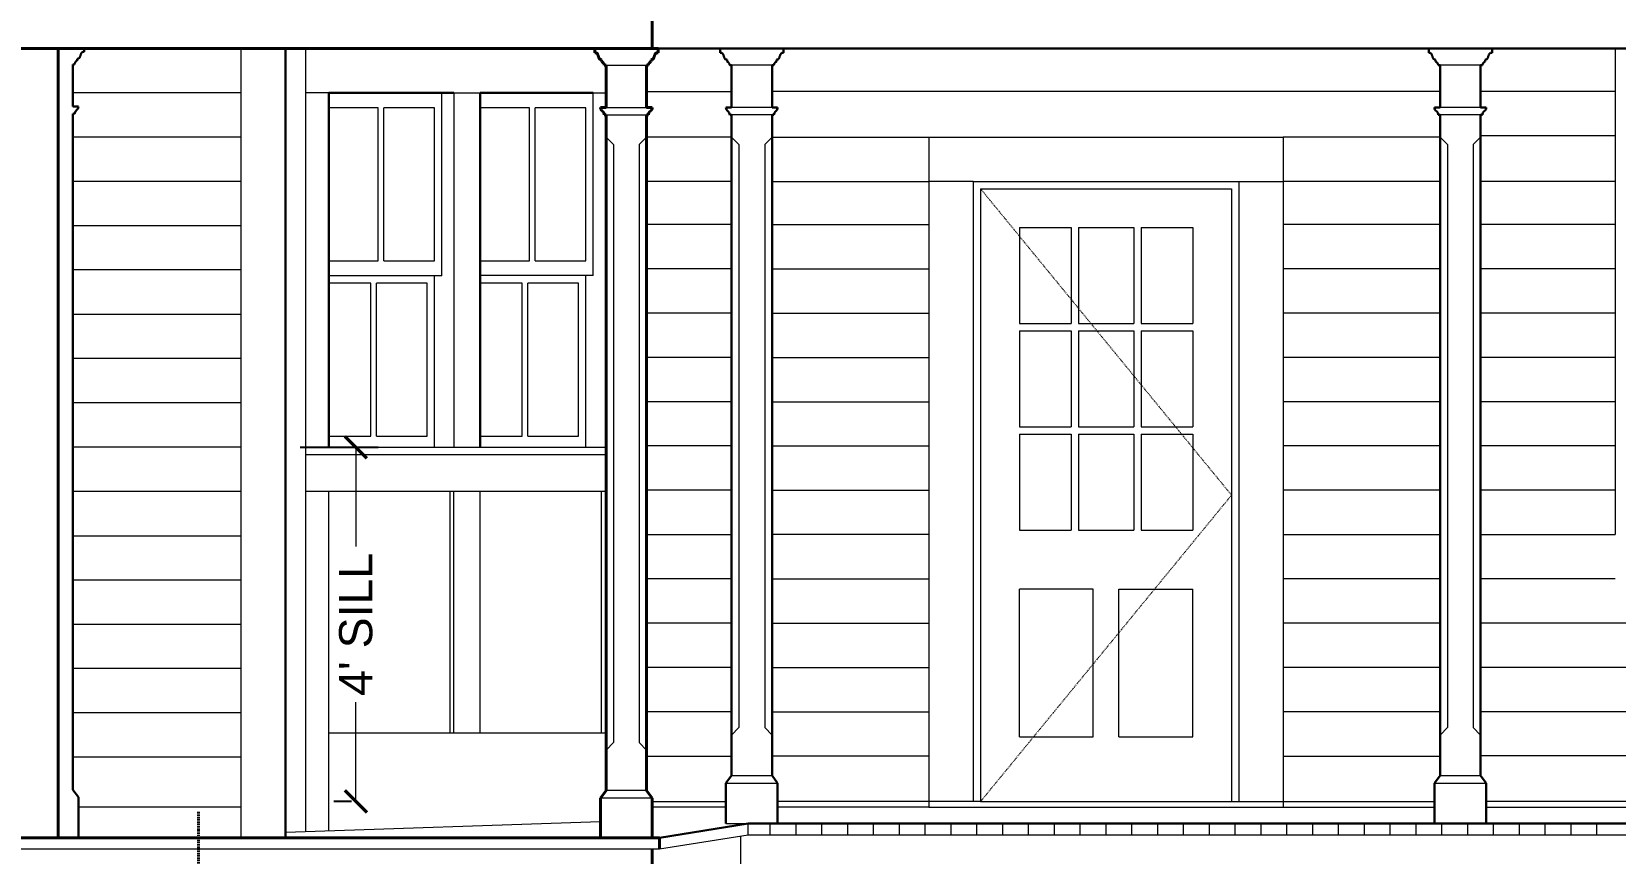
# Model space of a CAD drawing. Header units: inches. Extents: x -4969 to 16721, y 2489 to 24693.
# Drawn here: x 747.9 to 962.5, y 4898.9 to 5010.2 of the extents above; entities that cross this region are included whole.
import ezdxf

# ---------------------------------------------------------------- set-up
doc = ezdxf.new("R2010")
doc.units = ezdxf.units.IN
doc.header["$MEASUREMENT"] = 0
doc.linetypes.add('CENTER', pattern=[2, 1.25, -0.25, 0.25, -0.25])
doc.linetypes.add('DASHED2', pattern=[0.375, 0.25, -0.125])
doc.layers.get('0').update_dxf_attribs({"lineweight": 5})
for name, color, linetype, lineweight in [('1', 1, 'Continuous', 9), ('2', 6, 'Continuous', 20), ('3', 3, 'Continuous', 30), ('4', 2, 'Continuous', 40), ('A-DIMSx', 7, 'Continuous', 9), ('A-LINK', 7, 'Continuous', 40)]:
    doc.layers.add(name, color=color, linetype=linetype, lineweight=lineweight)
doc.styles.get("Standard").update_dxf_attribs({"font": 'Arial.ttf'})
doc.dimstyles.get("Standard").update_dxf_attribs({"dimtxt": 3, "dimasz": 2, "dimexe": 0.03125, "dimexo": 0.0625, "dimgap": 0.03125, "dimtad": 0, "dimtoh": 1, "dimdec": 4, "dimlfac": 0.99985, "dimzin": 0, "dimdsep": 46, "dimlunit": 4, "dimtxsty": 'Standard', "dimblk": 'ARCHTICK', "dimblk1": 'ARCHTICK', "dimblk2": 'ARCHTICK', "dimcen": 0.09, "dimclrt": 256, "dimadec": 0, "dimazin": 0, "dimtfac": 1, "dimtdec": 4, "dimtofl": 0, "dimtmove": 0, "dimatfit": 3, "dimfxl": 1, "dimtolj": 1, "dimtzin": 0, "dimarcsym": 0})

# ---------------------------------------------------------------- blocks, each defined once
blk = doc.blocks.new('Column 01 elev')
at = {"layer": '1', "ltscale": 0.25}
for p, q in [((2204.05, 5527.66), (2198.55, 5527.66)), ((2204.05, 5521.94), (2198.55, 5521.94)), ((2204.05, 5520.94), (2198.55, 5520.94)), ((2199.55, 5516.94), (2199.55, 5435.91)), ((2203.05, 5516.94), (2203.05, 5435.91)), ((2199.55, 5435.91), (2198.55, 5434.91)), ((2203.05, 5435.91), (2204.05, 5434.91)), ((2198.55, 5429.41), (2204.05, 5429.41)), ((2197.8, 5428.41), (2204.8, 5428.41))]:
    blk.add_line(p, q, dxfattribs=at)
at = {"layer": '1', "lineweight": 5, "ltscale": 0.25}
for p, q in [((2199.55, 5516.94), (2198.55, 5517.94)), ((2204.05, 5517.94), (2203.05, 5516.94))]:
    blk.add_line(p, q, dxfattribs=at)
at = {"layer": '3', "lineweight": 5, "ltscale": 0.1}
blk.add_line((2197.01, 5529.94), (2205.59, 5529.94), dxfattribs=at)
at = {"layer": '4'}
for p, q in [((2197.01, 5529.37), (2197.01, 5529.94)), ((2205.59, 5529.37), (2205.59, 5529.94)), ((2197.95, 5528.16), (2197.95, 5528.42)), ((2198.55, 5527.66), (2198.31, 5527.66)), ((2198.55, 5527.66), (2198.55, 5521.94)), ((2204.05, 5527.66), (2204.05, 5521.94)), ((2204.05, 5527.66), (2204.29, 5527.66)), ((2204.65, 5528.16), (2204.65, 5528.42)), ((2198.55, 5520.94), (2198.55, 5429.41)), ((2204.05, 5520.94), (2204.05, 5429.41)), ((2197.8, 5428.41), (2198.55, 5429.41)), ((2204.05, 5429.41), (2204.8, 5428.41)), ((2197.8, 5428.41), (2197.8, 5422.91)), ((2204.8, 5428.41), (2204.8, 5422.91))]:
    blk.add_line(p, q, dxfattribs=at)
at = {"layer": '4', "ltscale": 0.25}
for p, q in [((2198.55, 5521.94), (2197.8, 5521.94)), ((2204.05, 5521.94), (2204.8, 5521.94)), ((2198.3, 5520.94), (2198.55, 5520.94)), ((2204.3, 5520.94), (2204.05, 5520.94))]:
    blk.add_line(p, q, dxfattribs=at)
for centre, start, end in [((2198.41, 5521.93), 179.1702, 233.9599), ((2197.69, 5520.95), 359.1702, 53.9599), ((2204.91, 5520.95), 126.0401, 180.8298), ((2204.19, 5521.93), 306.0401, 0.8298)]:
    blk.add_arc(centre, 0.607, start, end, dxfattribs=at)
at = {"layer": '4'}
for points, knots in [([(2197.95, 5528.42), (2197.87, 5528.43), (2197.8, 5528.44), (2197.7, 5528.48), (2197.63, 5528.57), (2197.58, 5528.68), (2197.54, 5528.78), (2197.51, 5528.89), (2197.47, 5529), (2197.43, 5529.11), (2197.38, 5529.21), (2197.31, 5529.29), (2197.23, 5529.34), (2197.14, 5529.37), (2197.07, 5529.37), (2197.01, 5529.37)], [0.0155755, 0.0155755, 0.0155755, 0.0155755, 0.0913028, 0.1674337, 0.240804, 0.3221473, 0.4016041, 0.479934, 0.5587836, 0.63986, 0.7243935, 0.7885425, 0.8553172, 0.923465, 0.9867831, 0.9867831, 0.9867831, 0.9867831]), ([(2198.31, 5527.66), (2198.3, 5527.72), (2198.29, 5527.79), (2198.25, 5527.88), (2198.21, 5527.96), (2198.16, 5528.03), (2198.07, 5528.1), (2198, 5528.14), (2197.95, 5528.16)], [0.002479, 0.002479, 0.002479, 0.002479, 0.1892867, 0.3469333, 0.4813355, 0.6000559, 0.7825047, 0.9879342, 0.9879342, 0.9879342, 0.9879342]), ([(2204.29, 5527.66), (2204.3, 5527.72), (2204.31, 5527.79), (2204.35, 5527.88), (2204.39, 5527.96), (2204.44, 5528.03), (2204.53, 5528.1), (2204.6, 5528.14), (2204.65, 5528.16)], [0.002479, 0.002479, 0.002479, 0.002479, 0.1892867, 0.3469333, 0.4813355, 0.6000559, 0.7825047, 0.9879342, 0.9879342, 0.9879342, 0.9879342]), ([(2204.65, 5528.42), (2204.72, 5528.43), (2204.8, 5528.44), (2204.9, 5528.48), (2204.97, 5528.57), (2205.02, 5528.68), (2205.06, 5528.78), (2205.09, 5528.89), (2205.13, 5529), (2205.17, 5529.11), (2205.22, 5529.21), (2205.29, 5529.29), (2205.37, 5529.34), (2205.46, 5529.37), (2205.52, 5529.37), (2205.59, 5529.37)], [0.0155755, 0.0155755, 0.0155755, 0.0155755, 0.0913028, 0.1674337, 0.240804, 0.3221473, 0.4016041, 0.479934, 0.5587836, 0.63986, 0.7243935, 0.7885425, 0.8553172, 0.923465, 0.9867831, 0.9867831, 0.9867831, 0.9867831])]:
    blk.add_open_spline(points, degree=3, knots=knots, dxfattribs=at)
blk = doc.blocks.new('_ArchTick')
at = {"color": 0, "linetype": 'ByBlock', "lineweight": 0, "const_width": 0.15}
blk.add_lwpolyline([(-0.5, -0.5), (0.5, 0.5)], dxfattribs=at)
blk = doc.blocks.new('*D571')
at = {"layer": 'A-DIMSx', "color": 0, "lineweight": -2, "ltscale": 0.1, "transparency": 16777216}
for p, q in [((784.3, 4953.92), (794.83, 4953.92)), ((791.22, 4905.94), (788.83, 4905.94))]:
    blk.add_line(p, q, dxfattribs=at)
at = {"layer": 'A-DIMSx', "color": 0, "lineweight": 5, "ltscale": 0.1, "transparency": 16777216}
for p, q in [((791.83, 4953.92), (791.83, 4940.47)), ((791.83, 4905.94), (791.83, 4919.4))]:
    blk.add_line(p, q, dxfattribs=at)
at = {"layer": 'Defpoints', "color": 0, "ltscale": 0.1, "transparency": 16777216}
for p in [(782.3, 4953.92), (791.83, 4953.92), (793.22, 4905.94)]:
    blk.add_point(p, dxfattribs=at)
at = {"layer": 'A-DIMSx', "color": 0, "lineweight": 5, "ltscale": 0.1, "transparency": 16777216, "xscale": 3, "yscale": 3, "zscale": 3}
for p, rotation in [((791.83, 4953.92), 90), ((791.83, 4905.94), 270)]:
    blk.add_blockref('_ArchTick', p, dxfattribs=dict(at, rotation=rotation))
at = {"layer": 'A-DIMSx', "ltscale": 0.1, "transparency": 16777216, "insert": (791.83, 4929.93), "char_height": 4.5, "attachment_point": 5, "rotation": 90}
blk.add_mtext("\\A1;{4' SILL}", dxfattribs=at)

msp = doc.modelspace()

# ---------------------------------------------------------------- linework, layer by layer
at = {"layer": '1'}
for p, q in [((785.0523643, 4901.844713), (785.0523643, 5007.9416121)), ((962.4739672, 5007.9416121), (962.4740181, 4942.1073132)), ((788.1498721, 5001.9153044), (785.0523643, 5001.9153044)), ((805.1204349, 5001.9170199), (808.6559688, 5001.9170199)), ((823.9932027, 5001.9181227), (825.72399, 5001.9181227)), ((831.2239901, 5002.0924404), (842.723988, 5002.091785)), ((938.7239882, 5002.0969426), (848.2239884, 5002.091785)), ((962.4739671, 5002.0969426), (944.2239884, 5002.0959026)), ((794.8504868, 4999.9161621), (788.1498721, 4999.9161621)), ((794.8504868, 4979.1661621), (794.8504868, 4999.9161621)), ((802.487106, 4999.9161621), (795.6004868, 4999.9161621)), ((795.6004868, 4979.1661621), (795.6004868, 4999.9161621)), ((802.487106, 4979.1661621), (802.487106, 4999.9161621)), ((815.3565835, 4999.9178777), (808.6559688, 4999.9178777)), ((815.3565835, 4979.1678777), (815.3565835, 4999.9178777)), ((822.9932027, 4999.9178777), (816.1065835, 4999.9178777)), ((816.1065835, 4979.1678777), (816.1065835, 4999.9178777)), ((822.9932027, 4979.1678777), (822.9932027, 4999.9178777)), ((842.723988, 4995.9312123), (831.2239901, 4995.9312123)), ((848.2239883, 4995.9312123), (869.4744617, 4995.9312123)), ((869.4744617, 4995.9312123), (917.4735149, 4995.9312123)), ((869.4744617, 4995.9312123), (869.4744617, 4905.1916121)), ((917.4735149, 4995.9312123), (917.4735149, 4905.1916121)), ((938.7239882, 4995.9312123), (917.4735149, 4995.9312123)), ((962.4739671, 4996.0869013), (944.2239882, 4996.0869013)), ((842.723988, 4989.9312123), (831.2239901, 4989.9312123)), ((848.2239883, 4989.9312123), (869.4744617, 4989.9312123)), ((875.4744617, 4989.9312123), (869.4744617, 4989.9312123)), ((875.4744617, 4989.9312123), (911.4735149, 4989.9312123)), ((875.4744617, 4989.9312123), (875.4744617, 4905.9416121)), ((911.4735149, 4989.9312123), (911.4735149, 4905.9416121)), ((911.4735149, 4989.9312123), (917.4735149, 4989.9312123)), ((938.7239882, 4989.9312123), (917.4735149, 4989.9312123)), ((962.4739671, 4989.9312123), (944.2239882, 4989.9312123)), ((842.723988, 4984.0869013), (831.2239901, 4984.0869013)), ((848.2239883, 4984.0869013), (869.4744617, 4984.0869013)), ((881.7239883, 4983.6816857), (888.7239883, 4983.6816857)), ((881.7239883, 4983.6816857), (881.7239883, 4970.6816857)), ((888.7239883, 4983.6816857), (888.7239883, 4970.6816857)), ((889.7239883, 4983.6816857), (897.2239883, 4983.6816857)), ((889.7239883, 4983.6816857), (889.7239883, 4970.6816857)), ((897.2239883, 4983.6816857), (897.2239883, 4970.6816857)), ((898.2239883, 4983.6816857), (905.2239883, 4983.6816857)), ((898.2239883, 4983.6816857), (898.2239883, 4970.6816857)), ((905.2239883, 4983.6816857), (905.2239883, 4970.6816857)), ((938.7239882, 4984.0869013), (917.4735149, 4984.0869013)), ((962.4739671, 4984.0869013), (944.2239882, 4984.0869013)), ((788.1498721, 4979.1661621), (794.8504868, 4979.1661621)), ((795.6004868, 4979.1661621), (802.487106, 4979.1661621)), ((808.6559688, 4979.1678777), (815.3565835, 4979.1678777)), ((816.1065835, 4979.1678777), (822.9932027, 4979.1678777)), ((842.723988, 4978.097309), (831.2239901, 4978.097309)), ((848.2239883, 4978.097309), (869.4744617, 4978.097309)), ((938.7239882, 4978.097309), (917.4735149, 4978.097309)), ((962.4739671, 4978.097309), (944.2239882, 4978.097309)), ((793.8504868, 4976.1661621), (788.1498721, 4976.1661621)), ((793.8504868, 4955.4161621), (793.8504868, 4976.1661621)), ((801.487106, 4976.1661621), (794.6004868, 4976.1661621)), ((794.6004868, 4955.4161621), (794.6004868, 4976.1661621)), ((801.487106, 4955.4161621), (801.487106, 4976.1661621)), ((814.3565835, 4976.1678777), (808.6559688, 4976.1678777)), ((814.3565835, 4955.4178777), (814.3565835, 4976.1678777)), ((821.9932027, 4976.1678777), (815.1065835, 4976.1678777)), ((815.1065835, 4955.4178777), (815.1065835, 4976.1678777)), ((821.9932027, 4955.4178777), (821.9932027, 4976.1678777)), ((842.723988, 4972.0869013), (831.2239901, 4972.0869013)), ((848.2239883, 4972.0869013), (869.4744617, 4972.0869013)), ((938.7239882, 4972.0869013), (917.4735149, 4972.0869013)), ((962.4739671, 4972.0869013), (944.2239882, 4972.0869013)), ((881.7239883, 4970.6816857), (888.7239883, 4970.6816857)), ((881.7239883, 4969.6816857), (881.7239883, 4956.6816857)), ((881.7239883, 4969.6816857), (888.7239883, 4969.6816857)), ((888.7239883, 4969.6816857), (888.7239883, 4956.6816857)), ((889.7239883, 4970.6816857), (897.2239883, 4970.6816857)), ((889.7239883, 4969.6816857), (889.7239883, 4956.6816857)), ((889.7239883, 4969.6816857), (897.2239883, 4969.6816857)), ((897.2239883, 4969.6816857), (897.2239883, 4956.6816857)), ((898.2239883, 4970.6816857), (905.2239883, 4970.6816857)), ((898.2239883, 4969.6816857), (905.2239883, 4969.6816857)), ((898.2239883, 4969.6816857), (898.2239883, 4956.6816857)), ((905.2239883, 4969.6816857), (905.2239883, 4956.6816857)), ((842.723988, 4966.097309), (831.2239901, 4966.097309)), ((848.2239883, 4966.097309), (869.4744617, 4966.097309)), ((938.7239882, 4966.097309), (917.4735149, 4966.097309)), ((962.4739671, 4966.097309), (944.2239882, 4966.097309)), ((842.723988, 4960.097309), (831.2239901, 4960.097309)), ((848.2239883, 4960.097309), (869.4744617, 4960.097309)), ((938.7239882, 4960.097309), (917.4735149, 4960.097309)), ((962.4739671, 4960.097309), (944.2239882, 4960.097309)), ((881.7239883, 4956.6816857), (888.7239883, 4956.6816857)), ((889.7239883, 4956.6816857), (897.2239883, 4956.6816857)), ((898.2239883, 4956.6816857), (905.2239883, 4956.6816857)), ((788.1498721, 4955.4161621), (793.8504868, 4955.4161621)), ((794.6004868, 4955.4161621), (801.487106, 4955.4161621)), ((808.6559688, 4955.4178777), (814.3565835, 4955.4178777)), ((815.1065835, 4955.4178777), (821.9932027, 4955.4178777)), ((881.7239883, 4955.6816857), (888.7239883, 4955.6816857)), ((881.7239883, 4955.6816857), (881.7239883, 4942.6816857)), ((888.7239883, 4955.6816857), (888.7239883, 4942.6816857)), ((889.7239883, 4955.6816857), (897.2239883, 4955.6816857)), ((889.7239883, 4955.6816857), (889.7239883, 4942.6816857)), ((897.2239883, 4955.6816857), (897.2239883, 4942.6816857)), ((898.2239883, 4955.6816857), (905.2239883, 4955.6816857)), ((898.2239883, 4955.6816857), (898.2239883, 4942.6816857)), ((905.2239883, 4955.6816857), (905.2239883, 4942.6816857)), ((788.1498721, 4953.9213236), (785.0523643, 4953.9213216)), ((785.0523643, 4952.9213277), (825.7239902, 4952.9213277)), ((805.1204349, 4953.9220433), (808.6559688, 4953.9230368)), ((822.9932027, 4953.9230189), (825.7239902, 4953.9230189)), ((842.723988, 4954.097309), (831.2239901, 4954.097309)), ((848.2239883, 4954.097309), (869.4744617, 4954.097309)), ((938.7239882, 4954.097309), (917.4735149, 4954.097309)), ((962.4739671, 4954.097309), (944.2239882, 4954.097309)), ((842.723988, 4948.097309), (831.2239901, 4948.097309)), ((848.2239883, 4948.097309), (869.4744617, 4948.097309)), ((938.7239882, 4948.097309), (917.4735149, 4948.097309)), ((962.4739671, 4948.097309), (944.2239882, 4948.097309)), ((825.7239902, 4947.9109571), (785.0523643, 4947.9109571)), ((788.1498721, 4901.9492185), (788.1498721, 4947.9109571)), ((804.6204349, 4915.1880607), (804.6204349, 4947.9116792)), ((805.1204349, 4915.1880607), (805.1204349, 4947.9116792)), ((808.6559688, 4915.1880607), (808.6559688, 4947.9126727)), ((825.1265315, 4915.1897763), (825.1265315, 4947.9133948)), ((831.2239901, 4942.0858575), (842.723988, 4942.0864028)), ((869.4744617, 4942.0853952), (848.2239883, 4942.0864028)), ((881.7239883, 4942.6816857), (888.7239883, 4942.6816857)), ((889.7239883, 4942.6816857), (897.2239883, 4942.6816857)), ((898.2239883, 4942.6816857), (905.2239883, 4942.6816857)), ((917.4735149, 4942.0853952), (938.7239882, 4942.0864028)), ((944.2240391, 4942.1064478), (962.4740181, 4942.1073132)), ((842.723988, 4936.0958028), (831.2239901, 4936.0958028)), ((848.2239883, 4936.0958028), (869.4744617, 4936.0958028)), ((938.7239882, 4936.0958028), (917.4735149, 4936.0958028)), ((962.4739671, 4936.0869013), (944.2239882, 4936.0869013)), ((881.7239883, 4914.6816857), (881.7239883, 4934.6816857)), ((891.7239883, 4934.6816857), (881.7239883, 4934.6816857)), ((891.7239883, 4914.6816857), (891.7239883, 4934.6816857)), ((895.2239883, 4934.6816857), (905.2239883, 4934.6816857)), ((895.2239883, 4914.6816857), (895.2239883, 4934.6816857)), ((905.2239883, 4914.6816857), (905.2239883, 4934.6816857)), ((842.723988, 4930.0958028), (831.2239901, 4930.0958028)), ((848.2239883, 4930.0958028), (869.4744617, 4930.0958028)), ((938.7239882, 4930.0958028), (917.4735149, 4930.0958028)), ((1031.7239883, 4930.0897128), (944.2239882, 4930.0947165)), ((842.723988, 4924.0958028), (831.2239901, 4924.0958028)), ((848.2239883, 4924.0958028), (869.4744617, 4924.0958028)), ((938.7239882, 4924.0958028), (917.4735149, 4924.0958028)), ((1031.7239883, 4924.1073061), (944.2239882, 4924.1023024)), ((842.723988, 4918.0958028), (831.2239901, 4918.0958028)), ((848.2239883, 4918.0958028), (869.4744617, 4918.0958028)), ((938.7239882, 4918.0958028), (917.4735149, 4918.0958028)), ((1031.7239883, 4918.0897128), (944.2239882, 4918.0947165)), ((881.7239883, 4914.6816857), (891.7239883, 4914.6816857)), ((895.2239883, 4914.6816857), (905.2239883, 4914.6816857)), ((831.2239901, 4912.0843514), (842.723988, 4912.0848967)), ((869.4744617, 4912.083889), (848.2239883, 4912.0848967)), ((917.4735149, 4912.083889), (938.7239882, 4912.0848967)), ((1031.7239883, 4912.1037133), (944.2239882, 4912.1037133)), ((831.9739902, 4905.9411024), (841.973988, 4905.9415765)), ((869.4744617, 4905.9406044), (848.9739884, 4905.9415765)), ((917.4735149, 4905.9406044), (937.9739882, 4905.9415765)), ((1030.9739883, 4905.9416121), (944.9739882, 4905.9416121)), ((824.9739902, 4903.1916121), (782.3023643, 4901.7519319)), ((832.9739887, 4899.535623), (844.9739874, 4901.4416121)), ((844.9739874, 4901.4416121), (1038.4739892, 4901.4416121)), ((847.9739883, 4901.4416121), (847.9739883, 4902.9416121)), ((851.4739883, 4901.4416121), (851.4739883, 4902.9416121)), ((854.9739883, 4901.4416121), (854.9739883, 4902.9416121)), ((858.4739883, 4901.4416121), (858.4739883, 4902.9416121)), ((861.9739883, 4901.4416121), (861.9739883, 4902.9416121)), ((865.4739883, 4901.4416121), (865.4739883, 4902.9416121)), ((868.9739883, 4901.4416121), (868.9739883, 4902.9416121)), ((872.4739883, 4901.4416121), (872.4739883, 4902.9416121)), ((875.9739883, 4901.4416121), (875.9739883, 4902.9416121)), ((879.4739883, 4901.4416121), (879.4739883, 4902.9416121)), ((882.9739883, 4901.4416121), (882.9739883, 4902.9416121)), ((886.4739883, 4901.4416121), (886.4739883, 4902.9416121)), ((889.9739883, 4901.4416121), (889.9739883, 4902.9416121)), ((893.4739883, 4901.4416121), (893.4739883, 4902.9416121)), ((896.9739883, 4901.4416121), (896.9739883, 4902.9416121)), ((900.4739883, 4901.4416121), (900.4739883, 4902.9416121)), ((903.9739883, 4901.4416121), (903.9739883, 4902.9416121)), ((907.4739883, 4901.4416121), (907.4739883, 4902.9416121)), ((910.9739883, 4901.4416121), (910.9739883, 4902.9416121)), ((914.4739883, 4901.4416121), (914.4739883, 4902.9416121)), ((917.9739883, 4901.4416121), (917.9739883, 4902.9416121)), ((921.4739883, 4901.4416121), (921.4739883, 4902.9416121)), ((924.9739883, 4901.4416121), (924.9739883, 4902.9416121)), ((928.4739883, 4901.4416121), (928.4739883, 4902.9416121)), ((931.9739883, 4901.4416121), (931.9739883, 4902.9416121)), ((935.4739883, 4901.4416121), (935.4739883, 4902.9416121)), ((938.9739883, 4901.4416121), (938.9739883, 4902.9416121)), ((942.4739883, 4901.4416121), (942.4739883, 4902.9416121)), ((945.9739883, 4901.4416121), (945.9739883, 4902.9416121)), ((949.4739883, 4901.4416121), (949.4739883, 4902.9416121)), ((952.9739883, 4901.4416121), (952.9739883, 4902.9416121)), ((956.4739883, 4901.4416121), (956.4739883, 4902.9416121)), ((959.9739883, 4901.4416121), (959.9739883, 4902.9416121)), ((555.4739883, 4899.535623), (832.9739887, 4899.535623))]:
    msp.add_line(p, q, dxfattribs=at)
at = {"layer": '1', "ltscale": 0.25}
for p, q in [((848.2239882, 5005.6633992), (842.7239884, 5005.6633995)), ((944.2239882, 5005.6633992), (938.7239884, 5005.6633995)), ((848.2239882, 4999.9416121), (842.7239882, 4999.9416121)), ((944.2239882, 4999.9416121), (938.7239882, 4999.9416121)), ((848.2239882, 4998.9416121), (842.7239882, 4998.9416121)), ((944.2239882, 4998.9416121), (938.7239882, 4998.9416121)), ((843.7239882, 4994.9416121), (843.7239882, 4915.9416121)), ((847.2239882, 4994.9416121), (847.2239882, 4915.9416121)), ((939.7239882, 4994.9416121), (939.7239882, 4915.9416121)), ((943.2239882, 4994.9416121), (943.2239882, 4915.9416121)), ((843.7239882, 4915.9416121), (842.7239882, 4914.9416121)), ((847.2239882, 4915.9416121), (848.2239882, 4914.9416121)), ((939.7239882, 4915.9416121), (938.7239882, 4914.9416121)), ((943.2239882, 4915.9416121), (944.2239882, 4914.9416121)), ((842.7239882, 4909.4416121), (848.2239882, 4909.4416121)), ((938.7239882, 4909.4416121), (944.2239882, 4909.4416121)), ((841.9739882, 4908.4416121), (848.9739882, 4908.4416121)), ((937.9739882, 4908.4416121), (944.9739882, 4908.4416121))]:
    msp.add_line(p, q, dxfattribs=at)
at = {"layer": '1', "lineweight": 5, "ltscale": 0.25}
for p, q in [((843.7239882, 4994.9416121), (842.7239882, 4995.9416121)), ((848.2239882, 4995.9416121), (847.2239882, 4994.9416121)), ((939.7239882, 4994.9416121), (938.7239882, 4995.9416121)), ((944.2239882, 4995.9416121), (943.2239882, 4994.9416121))]:
    msp.add_line(p, q, dxfattribs=at)
at = {"layer": '1', "linetype": 'DASHED2', "ltscale": 0.25}
msp.add_lwpolyline([(876.4744617, 4988.9312123), (910.4735149, 4947.4364122), (876.4744617, 4905.9416121)], dxfattribs=at)
at = {"layer": '2'}
for p, q in [((776.3023643, 4901.035623), (776.3023643, 5007.9416121)), ((776.3023643, 5001.9348414), (753.4739882, 5001.9335404)), ((803.487106, 4977.1661621), (803.487106, 5001.9164072)), ((805.1204349, 5001.9170199), (805.1204349, 4953.9220433)), ((823.9932027, 4977.1678777), (823.9932027, 5001.9181227)), ((776.3023643, 4995.9248001), (753.473988, 4995.9248001)), ((776.3023643, 4989.9352078), (753.473988, 4989.9352078)), ((876.4744617, 4988.9312123), (910.4735149, 4988.9312123)), ((876.4744617, 4988.9312123), (876.4744617, 4905.9416121)), ((910.4735149, 4988.9312123), (910.4735149, 4905.9416121)), ((776.3023643, 4983.9248001), (753.473988, 4983.9248001)), ((776.3023643, 4977.9352078), (753.473988, 4977.9352078)), ((803.487106, 4977.1661621), (788.1498721, 4977.1661621)), ((802.487106, 4953.9213034), (802.487106, 4977.1661621)), ((823.9932027, 4977.1678777), (808.6559688, 4977.1678777)), ((822.9932027, 4953.9230189), (822.9932027, 4977.1678777)), ((776.3023643, 4971.9248001), (753.473988, 4971.9248001)), ((776.3023643, 4965.9352078), (753.473988, 4965.9352078)), ((776.3023643, 4959.9352078), (753.473988, 4959.9352078)), ((776.3023643, 4953.9352078), (753.473988, 4953.9352078)), ((788.1498721, 4953.9213212), (805.1204349, 4953.9220433)), ((808.6559688, 4953.9230368), (822.9932027, 4953.9230189)), ((776.3023643, 4947.9352078), (753.473988, 4947.9352078)), ((753.473988, 4941.9232192), (776.3023643, 4941.9243016)), ((776.3023643, 4935.9248001), (753.473988, 4935.9248001)), ((776.3023643, 4929.9315717), (753.473988, 4929.9328771)), ((776.3023643, 4923.9412449), (753.473988, 4923.9399394)), ((776.3023643, 4917.9315717), (753.473988, 4917.9328771)), ((825.7239902, 4915.1880607), (788.1498721, 4915.1880607)), ((776.3023643, 4911.9416121), (753.473988, 4911.9416121)), ((776.3023643, 4905.1916121), (754.223988, 4905.1916121)), ((841.9739882, 4905.1916121), (831.9739902, 4905.1916121)), ((869.4744617, 4905.1916121), (848.9739882, 4905.1916121)), ((876.4744617, 4905.9416121), (869.4744617, 4905.9416121)), ((869.4744617, 4905.1916121), (917.4735149, 4905.1916121)), ((876.4744617, 4905.9416121), (910.4735149, 4905.9416121)), ((910.4735149, 4905.9416121), (917.4735149, 4905.9416121)), ((917.4735149, 4905.1916121), (937.9739882, 4905.1916121)), ((944.9739882, 4905.1916121), (1030.9739883, 4905.1916121)), ((841.9739882, 4902.9416121), (844.9739874, 4902.9416121)), ((843.9739874, 4892.035623), (843.9739874, 4901.2827796)), ((844.9739874, 4901.4416121), (844.9739874, 4902.9416121))]:
    msp.add_line(p, q, dxfattribs=at)
at = {"layer": '3'}
for p, q in [((754.0765626, 5006.2879078), (754.0765626, 5006.5479672)), ((755.0141977, 5007.4961509), (755.0141977, 5008.0666121)), ((782.3023643, 4901.035623), (782.3023643, 5007.9416121)), ((1037.9739884, 5007.9416121), (831.9739896, 5007.9416121)), ((841.1837787, 5007.3711509), (841.1837787, 5007.9416121)), ((842.1214138, 5006.1629078), (842.1214138, 5006.4229672)), ((848.8265628, 5006.1629078), (848.8265628, 5006.4229672)), ((849.7641979, 5007.3711509), (849.7641979, 5007.9416121)), ((937.1837787, 5007.3711509), (937.1837787, 5007.9416121)), ((938.1214138, 5006.1629078), (938.1214138, 5006.4229672)), ((944.8265628, 5006.1629078), (944.8265628, 5006.4229672)), ((945.7641979, 5007.3711509), (945.7641979, 5007.9416121)), ((753.4739886, 5005.7883992), (753.473988, 5000.0666121)), ((753.473988, 5005.7883992), (753.713666, 5005.7883992)), ((842.7239884, 5005.6633992), (842.4843103, 5005.6633992)), ((842.7239884, 5005.6633995), (842.7239882, 4999.9416121)), ((848.2239882, 5005.6633992), (848.4636662, 5005.6633992)), ((848.2239887, 5005.6633992), (848.2239882, 4999.9416121)), ((938.7239884, 5005.6633992), (938.4843103, 5005.6633992)), ((938.7239884, 5005.6633995), (938.7239882, 4999.9416121)), ((944.2239887, 5005.6633992), (944.2239882, 4999.9416121)), ((944.2239882, 5005.6633992), (944.4636662, 5005.6633992)), ((805.1204349, 5001.9170199), (788.1498721, 5001.9153044)), ((788.1498721, 5001.9153044), (788.1498721, 4953.9213212)), ((823.9932027, 5001.9181227), (808.6559688, 5001.9170199)), ((808.6559688, 5001.9170199), (808.6559688, 4953.9230368)), ((753.473988, 4999.0666121), (753.473988, 4907.535623)), ((842.7239882, 4998.9416121), (842.7239882, 4909.4416121)), ((848.2239882, 4998.9416121), (848.2239882, 4909.4416121)), ((938.7239882, 4998.9416121), (938.7239882, 4909.4416121)), ((944.2239882, 4998.9416121), (944.2239882, 4909.4416121)), ((841.9739882, 4908.4416121), (842.7239882, 4909.4416121)), ((848.2239882, 4909.4416121), (848.9739882, 4908.4416121)), ((937.9739882, 4908.4416121), (938.7239882, 4909.4416121)), ((944.2239882, 4909.4416121), (944.9739882, 4908.4416121)), ((753.473988, 4907.535623), (754.223988, 4906.535623)), ((841.9739882, 4908.4416121), (841.9739882, 4902.9416121)), ((848.9739882, 4908.4416121), (848.9739882, 4902.9416121)), ((937.9739882, 4908.4416121), (937.9739882, 4902.9416121)), ((944.9739882, 4908.4416121), (944.9739882, 4902.9416121)), ((754.223988, 4906.535623), (754.223988, 4901.035623)), ((832.9739887, 4901.035623), (844.9739874, 4902.9416121)), ((844.9739874, 4902.9416121), (1039.4739883, 4902.9416121))]:
    msp.add_line(p, q, dxfattribs=at)
at = {"layer": '3', "lineweight": 5, "ltscale": 0.1}
for p, q in [((841.1837787, 5007.9416121), (849.7641979, 5007.9416121)), ((937.1837787, 5007.9416121), (945.7641979, 5007.9416121))]:
    msp.add_line(p, q, dxfattribs=at)
at = {"layer": '3', "ltscale": 0.25}
for p, q in [((753.473988, 5000.0666121), (754.223988, 5000.0666121)), ((842.7239882, 4999.9416121), (841.9739882, 4999.9416121)), ((848.2239882, 4999.9416121), (848.9739882, 4999.9416121)), ((938.7239882, 4999.9416121), (937.9739882, 4999.9416121)), ((944.2239882, 4999.9416121), (944.9739882, 4999.9416121)), ((753.723988, 4999.0666121), (753.473988, 4999.0666121)), ((842.4739882, 4998.9416121), (842.7239882, 4998.9416121)), ((848.4739882, 4998.9416121), (848.2239882, 4998.9416121)), ((938.4739882, 4998.9416121), (938.7239882, 4998.9416121)), ((944.4739882, 4998.9416121), (944.2239882, 4998.9416121))]:
    msp.add_line(p, q, dxfattribs=at)
for centre, start, end in [((754.3313924, 4999.0754099), 126.040070411, 180.829827235), ((753.6165836, 5000.0578143), 306.040070411, 0.829827235), ((842.5813926, 4999.9328143), 179.170172765, 233.959929589), ((848.3665837, 4999.9328143), 306.040070411, 0.829827235), ((938.5813926, 4999.9328143), 179.170172765, 233.959929589), ((944.3665837, 4999.9328143), 306.040070411, 0.829827235), ((841.8665837, 4998.9504099), 359.170172765, 53.959929589), ((849.0813926, 4998.9504099), 126.040070411, 180.829827235), ((937.8665837, 4998.9504099), 359.170172765, 53.959929589), ((945.0813926, 4998.9504099), 126.040070411, 180.829827235)]:
    msp.add_arc(centre, 0.6074681, start, end, dxfattribs=at)
at = {"layer": '3'}
for points, knots in [([(753.713666, 5005.7883992), (753.7222457, 5005.8416513), (753.7342159, 5005.9128975), (753.769408, 5006.0074261), (753.8117833, 5006.0825604), (753.8680619, 5006.1548395), (753.9515641, 5006.2221095), (754.0234464, 5006.260031), (754.0765626, 5006.2879078)], [0.00247900774, 0.00247900774, 0.00247900774, 0.00247900774, 0.18928670372, 0.34693325557, 0.48133545366, 0.6000559173, 0.7825047392, 0.98793420962, 0.98793420962, 0.98793420962, 0.98793420962]), ([(754.0765626, 5006.5479672), (754.1489318, 5006.5554202), (754.221152, 5006.565322), (754.323094, 5006.6094992), (754.3966995, 5006.6964652), (754.4395548, 5006.8007746), (754.4804952, 5006.9078464), (754.5165169, 5007.0155261), (754.5536906, 5007.1236653), (754.5974401, 5007.2323453), (754.6437794, 5007.3330903), (754.7118804, 5007.4128252), (754.7939218, 5007.4640954), (754.885915, 5007.4928418), (754.9490387, 5007.4955183), (755.0141977, 5007.4961509)], [0.01557552425, 0.01557552425, 0.01557552425, 0.01557552425, 0.09130284011, 0.1674336909, 0.24080401046, 0.3221473026, 0.40160414316, 0.47993403118, 0.55878357473, 0.63985997731, 0.72439346972, 0.78854248782, 0.85531718937, 0.92346503952, 0.98678306114, 0.98678306114, 0.98678306114, 0.98678306114]), ([(842.1214138, 5006.4229672), (842.0490445, 5006.4304202), (841.9768244, 5006.440322), (841.8748823, 5006.4844992), (841.8012769, 5006.5714652), (841.7584216, 5006.6757746), (841.7174812, 5006.7828464), (841.6814595, 5006.8905261), (841.6442857, 5006.9986653), (841.6005363, 5007.1073453), (841.554197, 5007.2080903), (841.486096, 5007.2878252), (841.4040546, 5007.3390954), (841.3120613, 5007.3678418), (841.2489377, 5007.3705183), (841.1837787, 5007.3711509)], [0.01557552425, 0.01557552425, 0.01557552425, 0.01557552425, 0.09130284011, 0.1674336909, 0.24080401046, 0.3221473026, 0.40160414316, 0.47993403118, 0.55878357473, 0.63985997731, 0.72439346972, 0.78854248782, 0.85531718937, 0.92346503952, 0.98678306114, 0.98678306114, 0.98678306114, 0.98678306114]), ([(842.4843103, 5005.6633992), (842.4757307, 5005.7166513), (842.4637605, 5005.7878975), (842.4285683, 5005.8824261), (842.386193, 5005.9575604), (842.3299145, 5006.0298395), (842.2464123, 5006.0971095), (842.17453, 5006.135031), (842.1214138, 5006.1629078)], [0.00247900774, 0.00247900774, 0.00247900774, 0.00247900774, 0.18928670372, 0.34693325557, 0.48133545366, 0.6000559173, 0.7825047392, 0.98793420962, 0.98793420962, 0.98793420962, 0.98793420962]), ([(848.4636662, 5005.6633992), (848.4722459, 5005.7166513), (848.4842161, 5005.7878975), (848.5194082, 5005.8824261), (848.5617835, 5005.9575604), (848.618062, 5006.0298395), (848.7015642, 5006.0971095), (848.7734466, 5006.135031), (848.8265628, 5006.1629078)], [0.00247900774, 0.00247900774, 0.00247900774, 0.00247900774, 0.18928670372, 0.34693325557, 0.48133545366, 0.6000559173, 0.7825047392, 0.98793420962, 0.98793420962, 0.98793420962, 0.98793420962]), ([(848.8265628, 5006.4229672), (848.898932, 5006.4304202), (848.9711521, 5006.440322), (849.0730942, 5006.4844992), (849.1466996, 5006.5714652), (849.189555, 5006.6757746), (849.2304954, 5006.7828464), (849.2665171, 5006.8905261), (849.3036908, 5006.9986653), (849.3474402, 5007.1073453), (849.3937796, 5007.2080903), (849.4618805, 5007.2878252), (849.543922, 5007.3390954), (849.6359152, 5007.3678418), (849.6990389, 5007.3705183), (849.7641979, 5007.3711509)], [0.01557552425, 0.01557552425, 0.01557552425, 0.01557552425, 0.09130284011, 0.1674336909, 0.24080401046, 0.3221473026, 0.40160414316, 0.47993403118, 0.55878357473, 0.63985997731, 0.72439346972, 0.78854248782, 0.85531718937, 0.92346503952, 0.98678306114, 0.98678306114, 0.98678306114, 0.98678306114]), ([(938.1214138, 5006.4229672), (938.0490445, 5006.4304202), (937.9768244, 5006.440322), (937.8748823, 5006.4844992), (937.8012769, 5006.5714652), (937.7584216, 5006.6757746), (937.7174812, 5006.7828464), (937.6814595, 5006.8905261), (937.6442857, 5006.9986653), (937.6005363, 5007.1073453), (937.554197, 5007.2080903), (937.486096, 5007.2878252), (937.4040546, 5007.3390954), (937.3120613, 5007.3678418), (937.2489377, 5007.3705183), (937.1837787, 5007.3711509)], [0.01557552425, 0.01557552425, 0.01557552425, 0.01557552425, 0.09130284011, 0.1674336909, 0.24080401046, 0.3221473026, 0.40160414316, 0.47993403118, 0.55878357473, 0.63985997731, 0.72439346972, 0.78854248782, 0.85531718937, 0.92346503952, 0.98678306114, 0.98678306114, 0.98678306114, 0.98678306114]), ([(938.4843103, 5005.6633992), (938.4757307, 5005.7166513), (938.4637605, 5005.7878975), (938.4285683, 5005.8824261), (938.386193, 5005.9575604), (938.3299145, 5006.0298395), (938.2464123, 5006.0971095), (938.17453, 5006.135031), (938.1214138, 5006.1629078)], [0.00247900774, 0.00247900774, 0.00247900774, 0.00247900774, 0.18928670372, 0.34693325557, 0.48133545366, 0.6000559173, 0.7825047392, 0.98793420962, 0.98793420962, 0.98793420962, 0.98793420962]), ([(944.4636662, 5005.6633992), (944.4722459, 5005.7166513), (944.4842161, 5005.7878975), (944.5194082, 5005.8824261), (944.5617835, 5005.9575604), (944.618062, 5006.0298395), (944.7015642, 5006.0971095), (944.7734466, 5006.135031), (944.8265628, 5006.1629078)], [0.00247900774, 0.00247900774, 0.00247900774, 0.00247900774, 0.18928670372, 0.34693325557, 0.48133545366, 0.6000559173, 0.7825047392, 0.98793420962, 0.98793420962, 0.98793420962, 0.98793420962]), ([(944.8265628, 5006.4229672), (944.898932, 5006.4304202), (944.9711521, 5006.440322), (945.0730942, 5006.4844992), (945.1466996, 5006.5714652), (945.189555, 5006.6757746), (945.2304954, 5006.7828464), (945.2665171, 5006.8905261), (945.3036908, 5006.9986653), (945.3474402, 5007.1073453), (945.3937796, 5007.2080903), (945.4618805, 5007.2878252), (945.543922, 5007.3390954), (945.6359152, 5007.3678418), (945.6990389, 5007.3705183), (945.7641979, 5007.3711509)], [0.01557552425, 0.01557552425, 0.01557552425, 0.01557552425, 0.09130284011, 0.1674336909, 0.24080401046, 0.3221473026, 0.40160414316, 0.47993403118, 0.55878357473, 0.63985997731, 0.72439346972, 0.78854248782, 0.85531718937, 0.92346503952, 0.98678306114, 0.98678306114, 0.98678306114, 0.98678306114])]:
    msp.add_open_spline(points, degree=3, knots=knots, dxfattribs=at)
at = {"layer": '4'}
for p, q in [((831.9739896, 5007.9416121), (831.9739896, 5013.4522897)), ((831.9739896, 5007.9416121), (482.7641975, 5007.9416121)), ((751.4739891, 5007.9416121), (751.4739897, 4901.035623)), ((832.7641996, 5007.9416121), (831.9739896, 5007.9416121)), ((555.4739883, 4901.035623), (832.9739887, 4901.035623)), ((831.9739896, 4901.035623), (831.9739896, 4901.535623)), ((832.9739887, 4901.035623), (832.9739887, 4899.535623)), ((831.9739896, 4890.035623), (831.9739896, 4899.535623))]:
    msp.add_line(p, q, dxfattribs=at)
at = {"layer": 'A-LINK', "color": 152, "linetype": 'CENTER', "ltscale": 0.15}
msp.add_line((770.4890928, 4848.3603762), (770.4890928, 4904.5541411), dxfattribs=at)

# ---------------------------------------------------------------- block references
at = {"layer": '3', "ltscale": 0.25, "xscale": -1}
msp.add_blockref('Column 01 elev', (3029.7737578, -522), dxfattribs=at)

# ---------------------------------------------------------------- dimensions: what is measured, and where the dimension line sits
at = {"layer": 'A-DIMSx', "ltscale": 0.1}
dim = msp.add_linear_dim(base=(791.8298771, 4953.9213236), p1=(793.2184804, 4905.9416121), p2=(782.3023643, 4953.9213236), angle=90, text="{4' SILL}", dimstyle='Standard', override={"dimtxt": 4.5, "dimasz": 3, "dimexe": 3, "dimexo": 2, "dimgap": 1, "dimlfac": -47.9928, "dimlwd": 5}, dxfattribs=at)
dim.commit()
dim.dimension.update_dxf_attribs({"geometry": '*D571', "text_midpoint": (791.8298771, 4929.9314678)})

doc.saveas('drawing.dxf')
